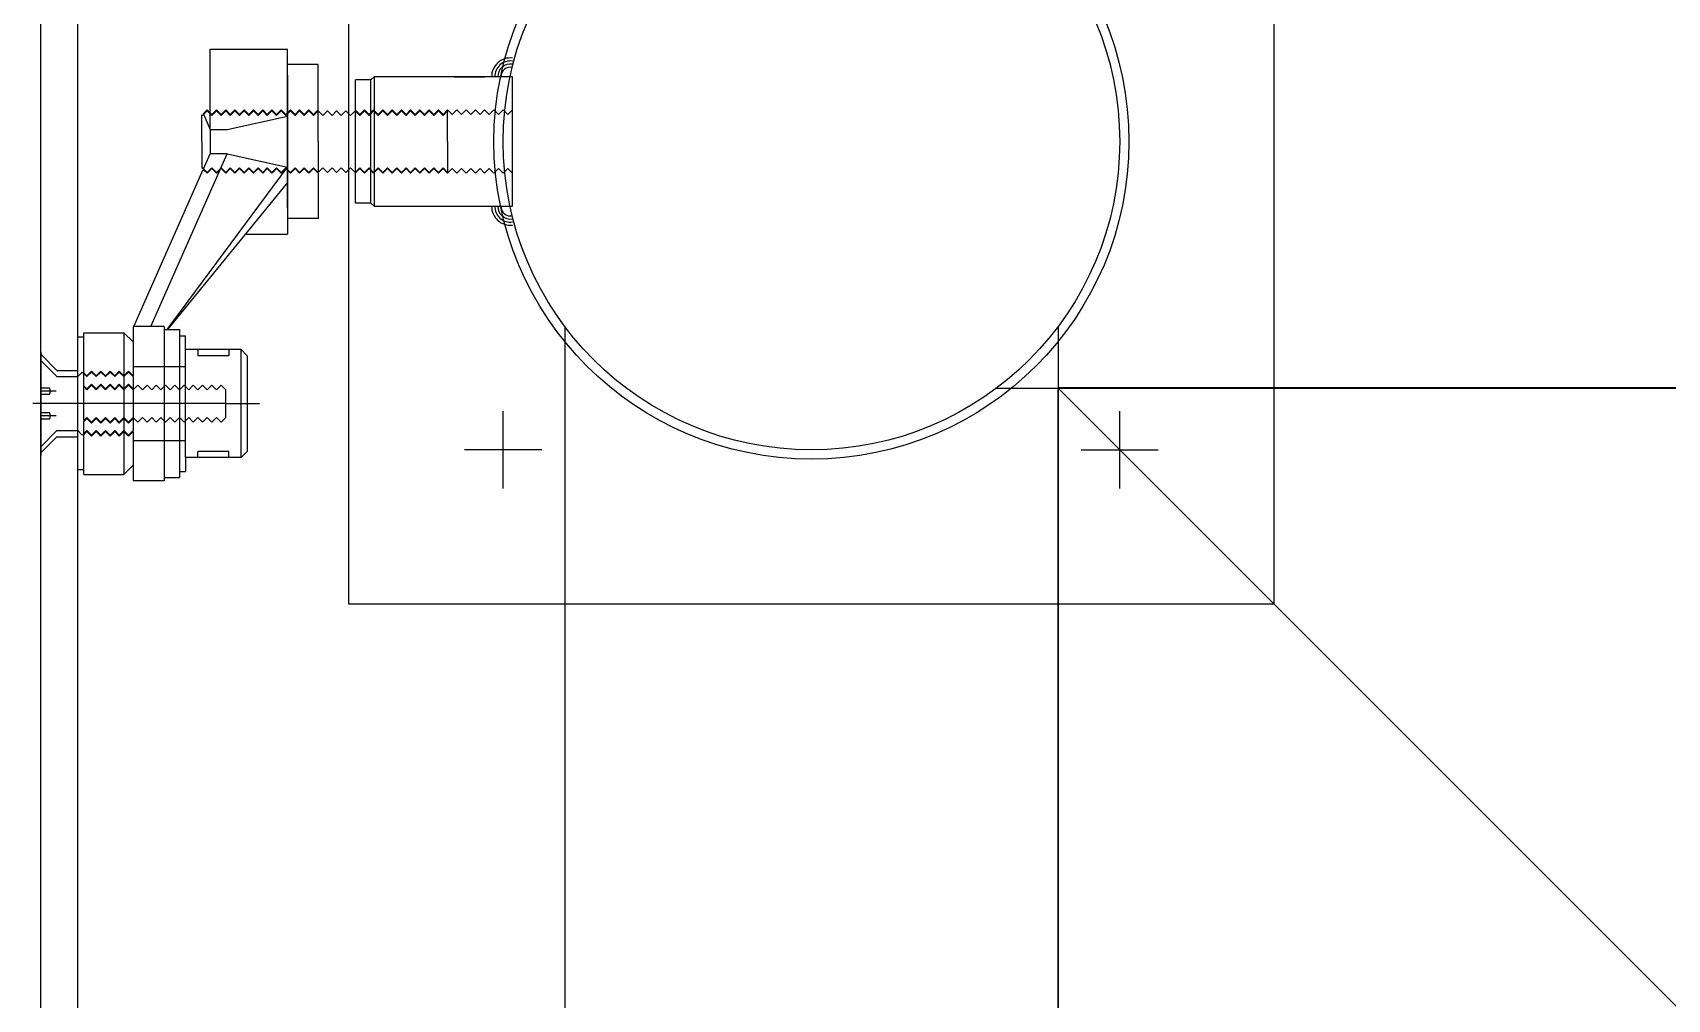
# Model space of a CAD drawing. Header units: millimetres. Extents: x -7614 to 421357, y 85218 to 341757.
# Drawn here: x 152178 to 152708, y 219649 to 219962 of the extents above; entities that cross this region are included whole.
import ezdxf

# ---------------------------------------------------------------- set-up
doc = ezdxf.new("R2010")
doc.units = ezdxf.units.MM
doc.header["$LTSCALE"] = 600
doc.header["$MEASUREMENT"] = 0
doc.linetypes.add('CENTER1', pattern=[8, 6, -1, 0, -1])
doc.linetypes.add('DASH_2', pattern=[34, 30, -1.5, 1, -1.5])
doc.layers.add('e-plan', color=9, linetype='CONTINUOUS')

msp = doc.modelspace()

# ---------------------------------------------------------------- linework, layer by layer
at = {"layer": 'e-plan'}
for p, q in [((152180.36, 218475.16), (152180.36, 220176.72)), ((152192.36, 218475.16), (152192.36, 220176.72)), ((152280.36, 219776.72), (152280.36, 220076.72)), ((152580.36, 220076.72), (152580.36, 219776.72)), ((152333.36, 219905.72), (152333.36, 219947.72)), ((152350.36, 219866.72), (152350.36, 217091.59)), ((152510.36, 219866.72), (152510.36, 217091.59)), ((153110.25, 219246.86), (152510.25, 219846.86)), ((153110.25, 219846.86), (152510.25, 219846.86)), ((152510.25, 219846.86), (152510.25, 219246.86)), ((152490.36, 219846.72), (154760.36, 219846.72)), ((152330.36, 219814.22), (152330.36, 219839.22)), ((152530.36, 219814.22), (152530.36, 219839.22)), ((152342.86, 219826.72), (152317.86, 219826.72)), ((152517.86, 219826.72), (152542.86, 219826.72)), ((152580.36, 219776.72), (152280.36, 219776.72))]:
    msp.add_line(p, q, dxfattribs=at)
at = {"layer": 'e-plan', "linetype": 'Continuous'}
for p, q in [((152235.36, 219930.63), (152235.36, 219956.72)), ((152235.36, 219956.72), (152260.36, 219956.72)), ((152260.36, 219926.72), (152260.36, 219956.72)), ((152260.36, 219948.22), (152260.36, 219926.72)), ((152260.36, 219948.22), (152260.36, 219926.72)), ((152270.36, 219937), (152270.36, 219951.72)), ((152287.48, 219946.72), (152288.48, 219947.72)), ((152333.36, 219947.72), (152288.48, 219947.72)), ((152288.48, 219947.72), (152288.48, 219905.72)), ((152314.48, 219947.72), (152324.43, 219947.72)), ((152287.48, 219946.72), (152282.48, 219946.72)), ((152282.48, 219936.88), (152282.48, 219946.72)), ((152287.48, 219906.72), (152287.48, 219946.72)), ((152232.68, 219918.04), (152232.67, 219935.4)), ((152233.19, 219935.55), (152235.36, 219930.63)), ((152240.83, 219930.65), (152260.36, 219934.97)), ((152270.36, 219926.72), (152270.36, 219936.72)), ((152282.48, 219916.83), (152282.48, 219936.6)), ((152235.36, 219930.65), (152240.83, 219930.65)), ((152235.36, 219930.63), (152235.36, 219922.78)), ((152260.36, 219926.72), (152260.36, 219896.72)), ((152260.36, 219905.22), (152260.36, 219926.72)), ((152260.36, 219926.72), (152260.36, 219905.22)), ((152270.36, 219926.72), (152270.36, 219916.72)), ((152216.06, 219866.72), (152240.83, 219922.78)), ((152233.2, 219917.88), (152235.36, 219922.78)), ((152240.83, 219922.78), (152235.36, 219922.78)), ((152240.83, 219922.78), (152260.36, 219918.45)), ((152210.59, 219866.72), (152233.11, 219917.69)), ((152221.43, 219865.72), (152260.36, 219918.45)), ((152270.36, 219916.43), (152270.36, 219901.72)), ((152282.48, 219906.72), (152282.48, 219916.55)), ((152260.36, 219913.4), (152221.54, 219865.72)), ((152287.48, 219906.72), (152282.48, 219906.72)), ((152288.48, 219905.72), (152287.48, 219906.72)), ((152288.48, 219905.72), (152333.36, 219905.72)), ((152324.12, 219905.72), (152333.36, 219905.72)), ((152246.78, 219896.72), (152260.36, 219896.72)), ((152194.36, 219863.22), (152192.36, 219863.22)), ((152194.36, 219863.22), (152194.36, 219864.72)), ((152194.36, 219864.72), (152207.36, 219864.72)), ((152194.36, 219851.75), (152194.36, 219863.22)), ((152207.36, 219864.72), (152207.36, 219832.97)), ((152210.36, 219866.73), (152210.36, 219850.75)), ((152220.36, 219866.73), (152210.36, 219866.73)), ((152220.36, 219866.73), (152220.36, 219816.73)), ((152220.36, 219865.72), (152225.36, 219865.72)), ((152225.36, 219865.72), (152225.36, 219817.72)), ((152225.36, 219863.72), (152227.36, 219863.72)), ((152180.36, 219858.55), (152180.36, 219824.88)), ((152185.61, 219852.47), (152180.36, 219857.72)), ((152245.36, 219859.22), (152227.36, 219859.22)), ((152245.36, 219859.22), (152247.36, 219857.22)), ((152185.61, 219852.47), (152192.36, 219852.47)), ((152241.36, 219857.22), (152231.36, 219857.22)), ((152247.36, 219857.22), (152247.36, 219826.22)), ((152185.61, 219850.47), (152192.36, 219850.47)), ((152194.36, 219847.5), (152194.36, 219851.47)), ((152194.36, 219836.22), (152194.36, 219847.22)), ((152210.36, 219850.47), (152210.36, 219846.5)), ((152183.36, 219846.42), (152183.36, 219845.02)), ((152210.36, 219846.22), (152210.36, 219832.97)), ((152183.36, 219838.42), (152183.36, 219837.02)), ((152185.61, 219830.97), (152180.36, 219825.72)), ((152185.61, 219832.97), (152192.36, 219832.97)), ((152185.61, 219830.97), (152192.36, 219830.97)), ((152194.36, 219831.97), (152194.36, 219835.93)), ((152194.36, 219818.72), (152194.36, 219831.68)), ((152207.36, 219832.97), (152207.36, 219818.72)), ((152210.36, 219832.68), (152210.36, 219816.73)), ((152241.36, 219826.22), (152231.36, 219826.22)), ((152247.36, 219826.22), (152245.36, 219824.22)), ((152245.36, 219824.22), (152227.36, 219824.22)), ((152194.36, 219820.22), (152192.36, 219820.22)), ((152194.36, 219818.72), (152207.36, 219818.72)), ((152220.36, 219816.73), (152210.36, 219816.73)), ((152220.36, 219817.72), (152225.36, 219817.72)), ((152225.36, 219819.72), (152227.36, 219819.72))]:
    msp.add_line(p, q, dxfattribs=at)
at = {"layer": 'e-plan', "linetype": 'DASH_2'}
for p, q in [((152270.36, 219951.72), (152260.36, 219951.72)), ((152270.36, 219901.72), (152260.36, 219901.72)), ((152210.36, 219853.72), (152227.36, 219853.72)), ((152210.36, 219829.72), (152227.36, 219829.72))]:
    msp.add_line(p, q, dxfattribs=at)
at = {"layer": 'e-plan', "linetype": 'CENTER1'}
for p, q in [((152234.36, 219937), (152233.1, 219935.74)), ((152235.86, 219935.5), (152234.36, 219937)), ((152237.36, 219937), (152235.86, 219935.5)), ((152238.86, 219935.5), (152237.36, 219937)), ((152240.36, 219937), (152238.86, 219935.5)), ((152241.86, 219935.5), (152240.36, 219937)), ((152243.36, 219937), (152241.86, 219935.5)), ((152244.86, 219935.5), (152243.36, 219937)), ((152246.36, 219937), (152244.86, 219935.5)), ((152247.86, 219935.5), (152246.36, 219937)), ((152249.36, 219937), (152247.86, 219935.5)), ((152250.86, 219935.5), (152249.36, 219937)), ((152252.36, 219937), (152250.86, 219935.5)), ((152253.86, 219935.5), (152252.36, 219937)), ((152255.36, 219937), (152253.86, 219935.5)), ((152256.86, 219935.5), (152255.36, 219937)), ((152258.36, 219937), (152256.86, 219935.5)), ((152259.86, 219935.5), (152258.36, 219937)), ((152261.36, 219937), (152259.86, 219935.5)), ((152262.86, 219935.5), (152261.36, 219937)), ((152264.36, 219937), (152262.86, 219935.5)), ((152265.86, 219935.5), (152264.36, 219937)), ((152267.36, 219937), (152265.86, 219935.5)), ((152268.86, 219935.5), (152267.36, 219937)), ((152270.36, 219937), (152268.86, 219935.5)), ((152285.36, 219937), (152283.86, 219935.5)), ((152286.86, 219935.5), (152285.36, 219937)), ((152288.36, 219937), (152286.86, 219935.5)), ((152289.86, 219935.5), (152288.36, 219937)), ((152291.36, 219937), (152289.86, 219935.5)), ((152292.86, 219935.5), (152291.36, 219937)), ((152294.36, 219937), (152292.86, 219935.5)), ((152295.86, 219935.5), (152294.36, 219937)), ((152297.36, 219937), (152295.86, 219935.5)), ((152298.86, 219935.5), (152297.36, 219937)), ((152300.36, 219937), (152298.86, 219935.5)), ((152301.86, 219935.5), (152300.36, 219937)), ((152303.36, 219937), (152301.86, 219935.5)), ((152304.86, 219935.5), (152303.36, 219937)), ((152306.36, 219937), (152304.86, 219935.5)), ((152307.86, 219935.5), (152306.36, 219937)), ((152309.36, 219937), (152307.86, 219935.5)), ((152310.86, 219935.5), (152309.36, 219937)), ((152312.36, 219937), (152310.86, 219935.5)), ((152312.36, 219937), (152313.86, 219935.5)), ((152313.86, 219935.5), (152315.36, 219937)), ((152315.36, 219937), (152316.86, 219935.5)), ((152316.86, 219935.5), (152318.36, 219937)), ((152318.36, 219937), (152319.86, 219935.5)), ((152319.86, 219935.5), (152321.36, 219937)), ((152321.36, 219937), (152322.86, 219935.5)), ((152322.86, 219935.5), (152324.36, 219937)), ((152324.36, 219937), (152325.86, 219935.5)), ((152325.86, 219935.5), (152327.36, 219937)), ((152327.36, 219937), (152328.86, 219935.5)), ((152328.86, 219935.5), (152330.36, 219937)), ((152330.36, 219937), (152331.86, 219935.5)), ((152331.86, 219935.5), (152333.36, 219937)), ((152232.86, 219935.22), (152232.67, 219935.4)), ((152232.86, 219935.22), (152232.67, 219935.4)), ((152234.36, 219936.72), (152232.86, 219935.22)), ((152234.36, 219936.72), (152232.86, 219935.22)), ((152235.86, 219935.22), (152234.36, 219936.72)), ((152235.86, 219935.22), (152234.36, 219936.72)), ((152237.36, 219936.72), (152235.86, 219935.22)), ((152237.36, 219936.72), (152235.86, 219935.22)), ((152238.86, 219935.22), (152237.36, 219936.72)), ((152238.86, 219935.22), (152237.36, 219936.72)), ((152240.36, 219936.72), (152238.86, 219935.22)), ((152240.36, 219936.72), (152238.86, 219935.22)), ((152241.86, 219935.22), (152240.36, 219936.72)), ((152241.86, 219935.22), (152240.36, 219936.72)), ((152243.36, 219936.72), (152241.86, 219935.22)), ((152243.36, 219936.72), (152241.86, 219935.22)), ((152244.86, 219935.22), (152243.36, 219936.72)), ((152244.86, 219935.22), (152243.36, 219936.72)), ((152246.36, 219936.72), (152244.86, 219935.22)), ((152247.86, 219935.22), (152246.36, 219936.72)), ((152249.36, 219936.72), (152247.86, 219935.22)), ((152250.86, 219935.22), (152249.36, 219936.72)), ((152252.36, 219936.72), (152250.86, 219935.22)), ((152253.86, 219935.22), (152252.36, 219936.72)), ((152255.36, 219936.72), (152253.86, 219935.22)), ((152256.86, 219935.22), (152255.36, 219936.72)), ((152256.86, 219935.5), (152255.86, 219936.5)), ((152258.36, 219936.72), (152256.86, 219935.22)), ((152259.86, 219935.22), (152258.36, 219936.72)), ((152261.36, 219936.72), (152259.86, 219935.22)), ((152262.86, 219935.22), (152261.36, 219936.72)), ((152264.36, 219936.72), (152262.86, 219935.22)), ((152265.86, 219935.22), (152264.36, 219936.72)), ((152267.36, 219936.72), (152265.86, 219935.22)), ((152268.86, 219935.22), (152267.36, 219936.72)), ((152268.86, 219935.22), (152267.86, 219936.22)), ((152268.86, 219935.22), (152267.86, 219936.22)), ((152270.36, 219936.72), (152268.86, 219935.22)), ((152270.36, 219936.72), (152268.86, 219935.22)), ((152270.36, 219936.72), (152268.86, 219935.22)), ((152271.86, 219935.22), (152270.36, 219936.72)), ((152271.86, 219935.22), (152270.36, 219936.72)), ((152271.86, 219935.22), (152270.36, 219936.72)), ((152273.36, 219936.72), (152271.86, 219935.22)), ((152273.36, 219936.72), (152271.86, 219935.22)), ((152273.36, 219936.72), (152271.86, 219935.22)), ((152274.86, 219935.22), (152273.36, 219936.72)), ((152274.86, 219935.22), (152273.36, 219936.72)), ((152276.36, 219936.72), (152274.86, 219935.22)), ((152276.36, 219936.72), (152274.86, 219935.22)), ((152277.86, 219935.22), (152276.36, 219936.72)), ((152277.86, 219935.22), (152276.36, 219936.72)), ((152279.36, 219936.72), (152277.86, 219935.22)), ((152279.36, 219936.72), (152277.86, 219935.22)), ((152280.86, 219935.22), (152279.36, 219936.72)), ((152280.86, 219935.22), (152279.36, 219936.72)), ((152282.36, 219936.72), (152280.86, 219935.22)), ((152282.36, 219936.72), (152280.86, 219935.22)), ((152283.86, 219935.22), (152282.36, 219936.72)), ((152283.86, 219935.22), (152282.36, 219936.72)), ((152283.86, 219935.5), (152282.48, 219936.88)), ((152285.36, 219936.72), (152283.86, 219935.22)), ((152286.86, 219935.22), (152285.36, 219936.72)), ((152288.36, 219936.72), (152286.86, 219935.22)), ((152289.86, 219935.22), (152288.36, 219936.72)), ((152291.36, 219936.72), (152289.86, 219935.22)), ((152292.86, 219935.22), (152291.36, 219936.72)), ((152294.36, 219936.72), (152292.86, 219935.22)), ((152295.86, 219935.22), (152294.36, 219936.72)), ((152297.36, 219936.72), (152295.86, 219935.22)), ((152298.86, 219935.22), (152297.36, 219936.72)), ((152300.36, 219936.72), (152298.86, 219935.22)), ((152301.86, 219935.22), (152300.36, 219936.72)), ((152303.36, 219936.72), (152301.86, 219935.22)), ((152304.86, 219935.22), (152303.36, 219936.72)), ((152306.36, 219936.72), (152304.86, 219935.22)), ((152307.86, 219935.22), (152306.36, 219936.72)), ((152309.36, 219936.72), (152307.86, 219935.22)), ((152310.86, 219935.22), (152309.36, 219936.72)), ((152312.36, 219936.72), (152310.86, 219935.22)), ((152312.36, 219926.72), (152312.36, 219936.72)), ((152312.36, 219926.72), (152312.36, 219916.72)), ((152232.86, 219918.22), (152232.67, 219918.03)), ((152232.86, 219918.22), (152232.67, 219918.03)), ((152234.36, 219916.72), (152232.86, 219918.22)), ((152234.36, 219916.72), (152232.86, 219918.22)), ((152234.36, 219916.43), (152233.1, 219917.69)), ((152235.86, 219918.22), (152234.36, 219916.72)), ((152235.86, 219918.22), (152234.36, 219916.72)), ((152235.86, 219917.93), (152234.36, 219916.43)), ((152237.36, 219916.72), (152235.86, 219918.22)), ((152237.36, 219916.72), (152235.86, 219918.22)), ((152237.36, 219916.43), (152235.86, 219917.93)), ((152238.86, 219918.22), (152237.36, 219916.72)), ((152238.86, 219918.22), (152237.36, 219916.72)), ((152238.86, 219917.93), (152237.36, 219916.43)), ((152240.36, 219916.72), (152238.86, 219918.22)), ((152240.36, 219916.72), (152238.86, 219918.22)), ((152240.36, 219916.43), (152238.86, 219917.93)), ((152241.86, 219918.22), (152240.36, 219916.72)), ((152241.86, 219918.22), (152240.36, 219916.72)), ((152241.86, 219917.93), (152240.36, 219916.43)), ((152243.36, 219916.72), (152241.86, 219918.22)), ((152243.36, 219916.72), (152241.86, 219918.22)), ((152243.36, 219916.43), (152241.86, 219917.93)), ((152244.86, 219918.22), (152243.36, 219916.72)), ((152244.86, 219918.22), (152243.36, 219916.72)), ((152244.86, 219917.93), (152243.36, 219916.43)), ((152246.36, 219916.72), (152244.86, 219918.22)), ((152246.36, 219916.43), (152244.86, 219917.93)), ((152247.86, 219918.22), (152246.36, 219916.72)), ((152247.86, 219917.93), (152246.36, 219916.43)), ((152249.36, 219916.72), (152247.86, 219918.22)), ((152249.36, 219916.43), (152247.86, 219917.93)), ((152250.86, 219918.22), (152249.36, 219916.72)), ((152250.86, 219917.93), (152249.36, 219916.43)), ((152252.36, 219916.72), (152250.86, 219918.22)), ((152252.36, 219916.43), (152250.86, 219917.93)), ((152253.86, 219918.22), (152252.36, 219916.72)), ((152253.86, 219917.93), (152252.36, 219916.43)), ((152255.36, 219916.72), (152253.86, 219918.22)), ((152255.36, 219916.43), (152253.86, 219917.93)), ((152256.86, 219918.22), (152255.36, 219916.72)), ((152256.86, 219917.93), (152255.36, 219916.43)), ((152256.86, 219917.93), (152255.86, 219916.93)), ((152258.36, 219916.72), (152256.86, 219918.22)), ((152258.36, 219916.43), (152256.86, 219917.93)), ((152259.86, 219918.22), (152258.36, 219916.72)), ((152259.86, 219917.93), (152258.36, 219916.43)), ((152261.36, 219916.72), (152259.86, 219918.22)), ((152261.36, 219916.43), (152259.86, 219917.93)), ((152262.86, 219918.22), (152261.36, 219916.72)), ((152262.86, 219917.93), (152261.36, 219916.43)), ((152264.36, 219916.72), (152262.86, 219918.22)), ((152264.36, 219916.43), (152262.86, 219917.93)), ((152265.86, 219918.22), (152264.36, 219916.72)), ((152265.86, 219917.93), (152264.36, 219916.43)), ((152267.36, 219916.72), (152265.86, 219918.22)), ((152267.36, 219916.43), (152265.86, 219917.93)), ((152268.86, 219918.22), (152267.36, 219916.72)), ((152268.86, 219917.93), (152267.36, 219916.43)), ((152268.86, 219918.22), (152267.86, 219917.22)), ((152268.86, 219918.22), (152267.86, 219917.22)), ((152268.86, 219918.22), (152267.86, 219917.22)), ((152268.86, 219918.22), (152267.86, 219917.22)), ((152270.36, 219916.72), (152268.86, 219918.22)), ((152270.36, 219916.72), (152268.86, 219918.22)), ((152270.36, 219916.72), (152268.86, 219918.22)), ((152270.36, 219916.72), (152268.86, 219918.22)), ((152270.36, 219916.72), (152268.86, 219918.22)), ((152270.36, 219916.72), (152268.86, 219918.22)), ((152270.36, 219916.72), (152268.86, 219918.22)), ((152270.36, 219916.72), (152268.86, 219918.22)), ((152270.36, 219916.72), (152268.86, 219918.22)), ((152270.36, 219916.43), (152268.86, 219917.93)), ((152270.36, 219916.43), (152268.86, 219917.93)), ((152270.36, 219916.43), (152268.86, 219917.93)), ((152271.86, 219918.22), (152270.36, 219916.72)), ((152271.86, 219918.22), (152270.36, 219916.72)), ((152271.86, 219918.22), (152270.36, 219916.72)), ((152271.86, 219918.22), (152270.36, 219916.72)), ((152271.86, 219918.22), (152270.36, 219916.72)), ((152271.86, 219918.22), (152270.36, 219916.72)), ((152273.36, 219916.72), (152271.86, 219918.22)), ((152273.36, 219916.72), (152271.86, 219918.22)), ((152273.36, 219916.72), (152271.86, 219918.22)), ((152273.36, 219916.72), (152271.86, 219918.22)), ((152273.36, 219916.72), (152271.86, 219918.22)), ((152273.36, 219916.72), (152271.86, 219918.22)), ((152274.86, 219918.22), (152273.36, 219916.72)), ((152274.86, 219918.22), (152273.36, 219916.72)), ((152274.86, 219918.22), (152273.36, 219916.72)), ((152274.86, 219918.22), (152273.36, 219916.72)), ((152276.36, 219916.72), (152274.86, 219918.22)), ((152276.36, 219916.72), (152274.86, 219918.22)), ((152276.36, 219916.72), (152274.86, 219918.22)), ((152276.36, 219916.72), (152274.86, 219918.22)), ((152277.86, 219918.22), (152276.36, 219916.72)), ((152277.86, 219918.22), (152276.36, 219916.72)), ((152277.86, 219918.22), (152276.36, 219916.72)), ((152277.86, 219918.22), (152276.36, 219916.72)), ((152279.36, 219916.72), (152277.86, 219918.22)), ((152279.36, 219916.72), (152277.86, 219918.22)), ((152279.36, 219916.72), (152277.86, 219918.22)), ((152279.36, 219916.72), (152277.86, 219918.22)), ((152280.86, 219918.22), (152279.36, 219916.72)), ((152280.86, 219918.22), (152279.36, 219916.72)), ((152280.86, 219918.22), (152279.36, 219916.72)), ((152280.86, 219918.22), (152279.36, 219916.72)), ((152282.36, 219916.72), (152280.86, 219918.22)), ((152282.36, 219916.72), (152280.86, 219918.22)), ((152282.36, 219916.72), (152280.86, 219918.22)), ((152282.36, 219916.72), (152280.86, 219918.22)), ((152283.86, 219918.22), (152282.36, 219916.72)), ((152283.86, 219918.22), (152282.36, 219916.72)), ((152283.86, 219918.22), (152282.36, 219916.72)), ((152283.86, 219918.22), (152282.36, 219916.72)), ((152283.86, 219917.93), (152282.48, 219916.55)), ((152285.36, 219916.72), (152283.86, 219918.22)), ((152285.36, 219916.72), (152283.86, 219918.22)), ((152285.36, 219916.43), (152283.86, 219917.93)), ((152286.86, 219918.22), (152285.36, 219916.72)), ((152286.86, 219918.22), (152285.36, 219916.72)), ((152286.86, 219917.93), (152285.36, 219916.43)), ((152288.36, 219916.72), (152286.86, 219918.22)), ((152288.36, 219916.72), (152286.86, 219918.22)), ((152288.36, 219916.43), (152286.86, 219917.93)), ((152289.86, 219918.22), (152288.36, 219916.72)), ((152289.86, 219918.22), (152288.36, 219916.72)), ((152289.86, 219917.93), (152288.36, 219916.43)), ((152291.36, 219916.72), (152289.86, 219918.22)), ((152291.36, 219916.72), (152289.86, 219918.22)), ((152291.36, 219916.43), (152289.86, 219917.93)), ((152292.86, 219918.22), (152291.36, 219916.72)), ((152292.86, 219918.22), (152291.36, 219916.72)), ((152292.86, 219917.93), (152291.36, 219916.43)), ((152294.36, 219916.72), (152292.86, 219918.22)), ((152294.36, 219916.72), (152292.86, 219918.22)), ((152294.36, 219916.43), (152292.86, 219917.93)), ((152295.86, 219918.22), (152294.36, 219916.72)), ((152295.86, 219918.22), (152294.36, 219916.72)), ((152295.86, 219917.93), (152294.36, 219916.43)), ((152297.36, 219916.72), (152295.86, 219918.22)), ((152297.36, 219916.72), (152295.86, 219918.22)), ((152297.36, 219916.43), (152295.86, 219917.93)), ((152298.86, 219918.22), (152297.36, 219916.72)), ((152298.86, 219918.22), (152297.36, 219916.72)), ((152298.86, 219917.93), (152297.36, 219916.43)), ((152300.36, 219916.72), (152298.86, 219918.22)), ((152300.36, 219916.72), (152298.86, 219918.22)), ((152300.36, 219916.43), (152298.86, 219917.93)), ((152301.86, 219918.22), (152300.36, 219916.72)), ((152301.86, 219918.22), (152300.36, 219916.72)), ((152301.86, 219917.93), (152300.36, 219916.43)), ((152303.36, 219916.72), (152301.86, 219918.22)), ((152303.36, 219916.72), (152301.86, 219918.22)), ((152303.36, 219916.43), (152301.86, 219917.93)), ((152304.86, 219918.22), (152303.36, 219916.72)), ((152304.86, 219918.22), (152303.36, 219916.72)), ((152304.86, 219917.93), (152303.36, 219916.43)), ((152306.36, 219916.72), (152304.86, 219918.22)), ((152306.36, 219916.72), (152304.86, 219918.22)), ((152306.36, 219916.43), (152304.86, 219917.93)), ((152307.86, 219918.22), (152306.36, 219916.72)), ((152307.86, 219918.22), (152306.36, 219916.72)), ((152307.86, 219917.93), (152306.36, 219916.43)), ((152309.36, 219916.72), (152307.86, 219918.22)), ((152309.36, 219916.72), (152307.86, 219918.22)), ((152309.36, 219916.43), (152307.86, 219917.93)), ((152310.86, 219918.22), (152309.36, 219916.72)), ((152310.86, 219918.22), (152309.36, 219916.72)), ((152310.86, 219917.93), (152309.36, 219916.43)), ((152312.36, 219916.72), (152310.86, 219918.22)), ((152312.36, 219916.72), (152310.86, 219918.22)), ((152312.36, 219916.43), (152310.86, 219917.93)), ((152312.36, 219916.43), (152313.86, 219917.93)), ((152313.86, 219917.93), (152315.36, 219916.43)), ((152315.36, 219916.43), (152316.86, 219917.93)), ((152316.86, 219917.93), (152318.36, 219916.43)), ((152318.36, 219916.43), (152319.86, 219917.93)), ((152319.86, 219917.93), (152321.36, 219916.43)), ((152321.36, 219916.43), (152322.86, 219917.93)), ((152322.86, 219917.93), (152324.36, 219916.43)), ((152324.36, 219916.43), (152325.86, 219917.93)), ((152325.86, 219917.93), (152327.36, 219916.43)), ((152327.36, 219916.43), (152328.86, 219917.93)), ((152328.86, 219917.93), (152330.36, 219916.43)), ((152330.36, 219916.43), (152331.86, 219917.93)), ((152331.86, 219917.93), (152333.36, 219916.43)), ((152207.36, 219864.72), (152210.36, 219861.72)), ((152227.36, 219861.86), (152227.36, 219863.72)), ((152227.36, 219824.22), (152227.36, 219861.86)), ((152231.36, 219859.22), (152231.36, 219857.22)), ((152241.36, 219859.22), (152241.36, 219857.22)), ((152245.36, 219824.22), (152245.36, 219859.22)), ((152180.36, 219855.72), (152185.61, 219850.47)), ((152196.86, 219852.25), (152195.36, 219850.75)), ((152198.36, 219850.75), (152196.86, 219852.25)), ((152199.86, 219852.25), (152198.36, 219850.75)), ((152201.36, 219850.75), (152199.86, 219852.25)), ((152202.86, 219852.25), (152201.36, 219850.75)), ((152204.36, 219850.75), (152202.86, 219852.25)), ((152205.86, 219852.25), (152204.36, 219850.75)), ((152207.36, 219850.75), (152205.86, 219852.25)), ((152208.86, 219852.25), (152207.36, 219850.75)), ((152210.36, 219850.75), (152208.86, 219852.25)), ((152193.86, 219851.97), (152192.36, 219850.47)), ((152195.36, 219850.47), (152193.86, 219851.97)), ((152195.36, 219850.47), (152193.86, 219851.97)), ((152195.36, 219850.75), (152194.36, 219851.75)), ((152195.36, 219846.5), (152194.36, 219847.5)), ((152195.36, 219846.22), (152194.36, 219847.22)), ((152195.36, 219846.22), (152194.36, 219847.22)), ((152195.36, 219846.22), (152194.36, 219847.22)), ((152196.86, 219851.97), (152195.36, 219850.47)), ((152196.86, 219851.97), (152195.36, 219850.47)), ((152196.86, 219848), (152195.36, 219846.5)), ((152196.86, 219847.72), (152195.36, 219846.22)), ((152196.86, 219847.72), (152195.36, 219846.22)), ((152196.86, 219847.72), (152195.36, 219846.22)), ((152198.36, 219850.47), (152196.86, 219851.97)), ((152198.36, 219850.47), (152196.86, 219851.97)), ((152198.36, 219846.5), (152196.86, 219848)), ((152198.36, 219846.22), (152196.86, 219847.72)), ((152198.36, 219846.22), (152196.86, 219847.72)), ((152198.36, 219846.22), (152196.86, 219847.72)), ((152199.86, 219851.97), (152198.36, 219850.47)), ((152199.86, 219851.97), (152198.36, 219850.47)), ((152199.86, 219848), (152198.36, 219846.5)), ((152199.86, 219847.72), (152198.36, 219846.22)), ((152199.86, 219847.72), (152198.36, 219846.22)), ((152199.86, 219847.72), (152198.36, 219846.22)), ((152201.36, 219850.47), (152199.86, 219851.97)), ((152201.36, 219850.47), (152199.86, 219851.97)), ((152201.36, 219846.5), (152199.86, 219848)), ((152201.36, 219846.22), (152199.86, 219847.72)), ((152201.36, 219846.22), (152199.86, 219847.72)), ((152201.36, 219846.22), (152199.86, 219847.72)), ((152202.86, 219851.97), (152201.36, 219850.47)), ((152202.86, 219851.97), (152201.36, 219850.47)), ((152202.86, 219848), (152201.36, 219846.5)), ((152202.86, 219847.72), (152201.36, 219846.22)), ((152202.86, 219847.72), (152201.36, 219846.22)), ((152202.86, 219847.72), (152201.36, 219846.22)), ((152204.36, 219850.47), (152202.86, 219851.97)), ((152204.36, 219850.47), (152202.86, 219851.97)), ((152204.36, 219846.5), (152202.86, 219848)), ((152204.36, 219846.22), (152202.86, 219847.72)), ((152204.36, 219846.22), (152202.86, 219847.72)), ((152204.36, 219846.22), (152202.86, 219847.72)), ((152205.86, 219851.97), (152204.36, 219850.47)), ((152205.86, 219851.97), (152204.36, 219850.47)), ((152205.86, 219848), (152204.36, 219846.5)), ((152205.86, 219847.72), (152204.36, 219846.22)), ((152205.86, 219847.72), (152204.36, 219846.22)), ((152205.86, 219847.72), (152204.36, 219846.22)), ((152207.36, 219850.47), (152205.86, 219851.97)), ((152207.36, 219850.47), (152205.86, 219851.97)), ((152207.36, 219846.5), (152205.86, 219848)), ((152207.36, 219846.22), (152205.86, 219847.72)), ((152207.36, 219846.22), (152205.86, 219847.72)), ((152207.36, 219846.22), (152205.86, 219847.72)), ((152208.86, 219851.97), (152207.36, 219850.47)), ((152208.86, 219851.97), (152207.36, 219850.47)), ((152208.86, 219848), (152207.36, 219846.5)), ((152208.86, 219847.72), (152207.36, 219846.22)), ((152208.86, 219847.72), (152207.36, 219846.22)), ((152208.86, 219847.72), (152207.36, 219846.22)), ((152210.36, 219850.47), (152208.86, 219851.97)), ((152210.36, 219850.47), (152208.86, 219851.97)), ((152210.36, 219846.5), (152208.86, 219848)), ((152210.36, 219846.22), (152208.86, 219847.72)), ((152210.36, 219846.22), (152208.86, 219847.72)), ((152210.36, 219846.22), (152208.86, 219847.72)), ((152211.86, 219847.72), (152210.36, 219846.22)), ((152213.36, 219846.22), (152211.86, 219847.72)), ((152214.86, 219847.72), (152213.36, 219846.22)), ((152216.36, 219846.22), (152214.86, 219847.72)), ((152217.86, 219847.72), (152216.36, 219846.22)), ((152219.36, 219846.22), (152217.86, 219847.72)), ((152220.86, 219847.72), (152219.36, 219846.22)), ((152222.36, 219846.22), (152220.86, 219847.72)), ((152223.86, 219847.72), (152222.36, 219846.22)), ((152225.36, 219846.22), (152223.86, 219847.72)), ((152226.86, 219847.72), (152225.36, 219846.22)), ((152228.36, 219846.22), (152226.86, 219847.72)), ((152229.86, 219847.72), (152228.36, 219846.22)), ((152231.36, 219846.22), (152229.86, 219847.72)), ((152232.86, 219847.72), (152231.36, 219846.22)), ((152234.36, 219846.22), (152232.86, 219847.72)), ((152235.86, 219847.72), (152234.36, 219846.22)), ((152237.36, 219846.22), (152235.86, 219847.72)), ((152238.86, 219847.72), (152237.36, 219846.22)), ((152240.36, 219846.22), (152238.86, 219847.72)), ((152240.36, 219841.72), (152177.76, 219841.72)), ((152183.06, 219846.72), (152180.36, 219846.72)), ((152185.36, 219845.72), (152180.36, 219845.72)), ((152183.06, 219844.72), (152180.36, 219844.72)), ((152240.36, 219837.22), (152240.36, 219846.22)), ((152240.36, 219841.72), (152251.38, 219841.72)), ((152183.06, 219838.72), (152180.36, 219838.72)), ((152185.36, 219837.72), (152180.36, 219837.72)), ((152183.06, 219836.72), (152180.36, 219836.72)), ((152195.36, 219837.22), (152194.36, 219836.22)), ((152195.36, 219837.22), (152194.36, 219836.22)), ((152195.36, 219836.93), (152194.36, 219835.93)), ((152196.86, 219835.72), (152195.36, 219837.22)), ((152196.86, 219835.72), (152195.36, 219837.22)), ((152196.86, 219835.43), (152195.36, 219836.93)), ((152198.36, 219837.22), (152196.86, 219835.72)), ((152198.36, 219837.22), (152196.86, 219835.72)), ((152198.36, 219836.93), (152196.86, 219835.43)), ((152199.86, 219835.72), (152198.36, 219837.22)), ((152199.86, 219835.72), (152198.36, 219837.22)), ((152199.86, 219835.43), (152198.36, 219836.93)), ((152201.36, 219837.22), (152199.86, 219835.72)), ((152201.36, 219837.22), (152199.86, 219835.72)), ((152201.36, 219836.93), (152199.86, 219835.43)), ((152202.86, 219835.72), (152201.36, 219837.22)), ((152202.86, 219835.72), (152201.36, 219837.22)), ((152202.86, 219835.43), (152201.36, 219836.93)), ((152204.36, 219837.22), (152202.86, 219835.72)), ((152204.36, 219837.22), (152202.86, 219835.72)), ((152204.36, 219836.93), (152202.86, 219835.43)), ((152205.86, 219835.72), (152204.36, 219837.22)), ((152205.86, 219835.72), (152204.36, 219837.22)), ((152205.86, 219835.43), (152204.36, 219836.93)), ((152207.36, 219837.22), (152205.86, 219835.72)), ((152207.36, 219837.22), (152205.86, 219835.72)), ((152207.36, 219836.93), (152205.86, 219835.43)), ((152208.86, 219835.72), (152207.36, 219837.22)), ((152208.86, 219835.72), (152207.36, 219837.22)), ((152208.86, 219835.43), (152207.36, 219836.93)), ((152210.36, 219837.22), (152208.86, 219835.72)), ((152210.36, 219837.22), (152208.86, 219835.72)), ((152210.36, 219836.93), (152208.86, 219835.43)), ((152211.86, 219835.72), (152210.36, 219837.22)), ((152213.36, 219837.22), (152211.86, 219835.72)), ((152214.86, 219835.72), (152213.36, 219837.22)), ((152216.36, 219837.22), (152214.86, 219835.72)), ((152217.86, 219835.72), (152216.36, 219837.22)), ((152219.36, 219837.22), (152217.86, 219835.72)), ((152220.86, 219835.72), (152219.36, 219837.22)), ((152222.36, 219837.22), (152220.86, 219835.72)), ((152223.86, 219835.72), (152222.36, 219837.22)), ((152225.36, 219837.22), (152223.86, 219835.72)), ((152226.86, 219835.72), (152225.36, 219837.22)), ((152228.36, 219837.22), (152226.86, 219835.72)), ((152229.86, 219835.72), (152228.36, 219837.22)), ((152231.36, 219837.22), (152229.86, 219835.72)), ((152232.86, 219835.72), (152231.36, 219837.22)), ((152234.36, 219837.22), (152232.86, 219835.72)), ((152235.86, 219835.72), (152234.36, 219837.22)), ((152237.36, 219837.22), (152235.86, 219835.72)), ((152238.86, 219835.72), (152237.36, 219837.22)), ((152240.36, 219837.22), (152238.86, 219835.72)), ((152180.36, 219827.72), (152185.61, 219832.97)), ((152193.86, 219831.47), (152192.36, 219832.97)), ((152195.36, 219832.97), (152193.86, 219831.47)), ((152195.36, 219832.68), (152194.36, 219831.68)), ((152196.86, 219831.47), (152195.36, 219832.97)), ((152196.86, 219831.18), (152195.36, 219832.68)), ((152198.36, 219832.97), (152196.86, 219831.47)), ((152198.36, 219832.68), (152196.86, 219831.18)), ((152199.86, 219831.47), (152198.36, 219832.97)), ((152199.86, 219831.18), (152198.36, 219832.68)), ((152201.36, 219832.97), (152199.86, 219831.47)), ((152201.36, 219832.68), (152199.86, 219831.18)), ((152202.86, 219831.47), (152201.36, 219832.97)), ((152202.86, 219831.18), (152201.36, 219832.68)), ((152204.36, 219832.97), (152202.86, 219831.47)), ((152204.36, 219832.68), (152202.86, 219831.18)), ((152205.86, 219831.47), (152204.36, 219832.97)), ((152205.86, 219831.18), (152204.36, 219832.68)), ((152207.36, 219832.97), (152205.86, 219831.47)), ((152207.36, 219832.68), (152205.86, 219831.18)), ((152208.86, 219831.47), (152207.36, 219832.97)), ((152208.86, 219831.18), (152207.36, 219832.68)), ((152210.36, 219832.97), (152208.86, 219831.47)), ((152210.36, 219832.68), (152208.86, 219831.18)), ((152231.36, 219824.22), (152231.36, 219826.22)), ((152241.36, 219824.22), (152241.36, 219826.22)), ((152207.36, 219818.72), (152210.36, 219821.72)), ((152227.36, 219824.22), (152227.36, 219819.72))]:
    msp.add_line(p, q, dxfattribs=at)
at = {"layer": 'e-plan'}
for radius in [103, 100]:
    msp.add_circle((152430.36, 219926.72), radius, dxfattribs=at)
at = {"layer": 'e-plan', "linetype": 'Continuous'}
for centre, radius, start, end in [((152332.72, 219947.74), 6.11, 83.9869, 180.1886), ((152332.72, 219947.74), 5.11, 82.8047, 180.1886), ((152332.72, 219947.74), 4.11, 81.0413, 180.1886), ((152332.72, 219947.74), 3.11, 78.1246, 180.1886), ((152332.72, 219905.7), 6.11, 179.8114, 276.0131), ((152332.72, 219905.7), 5.11, 179.8114, 277.1953), ((152332.72, 219905.7), 4.11, 179.8114, 278.9587), ((152332.72, 219905.7), 3.11, 179.8114, 281.8754)]:
    msp.add_arc(centre, radius, start, end, dxfattribs=at)
at = {"layer": 'e-plan', "linetype": 'CENTER1'}
for centre, start, end in [((152183.06, 219846.42), 0, 90), ((152183.06, 219845.02), 270, 0), ((152183.06, 219838.42), 0, 90), ((152183.06, 219837.02), 270, 0)]:
    msp.add_arc(centre, 0.3, start, end, dxfattribs=at)

doc.saveas('drawing.dxf')
